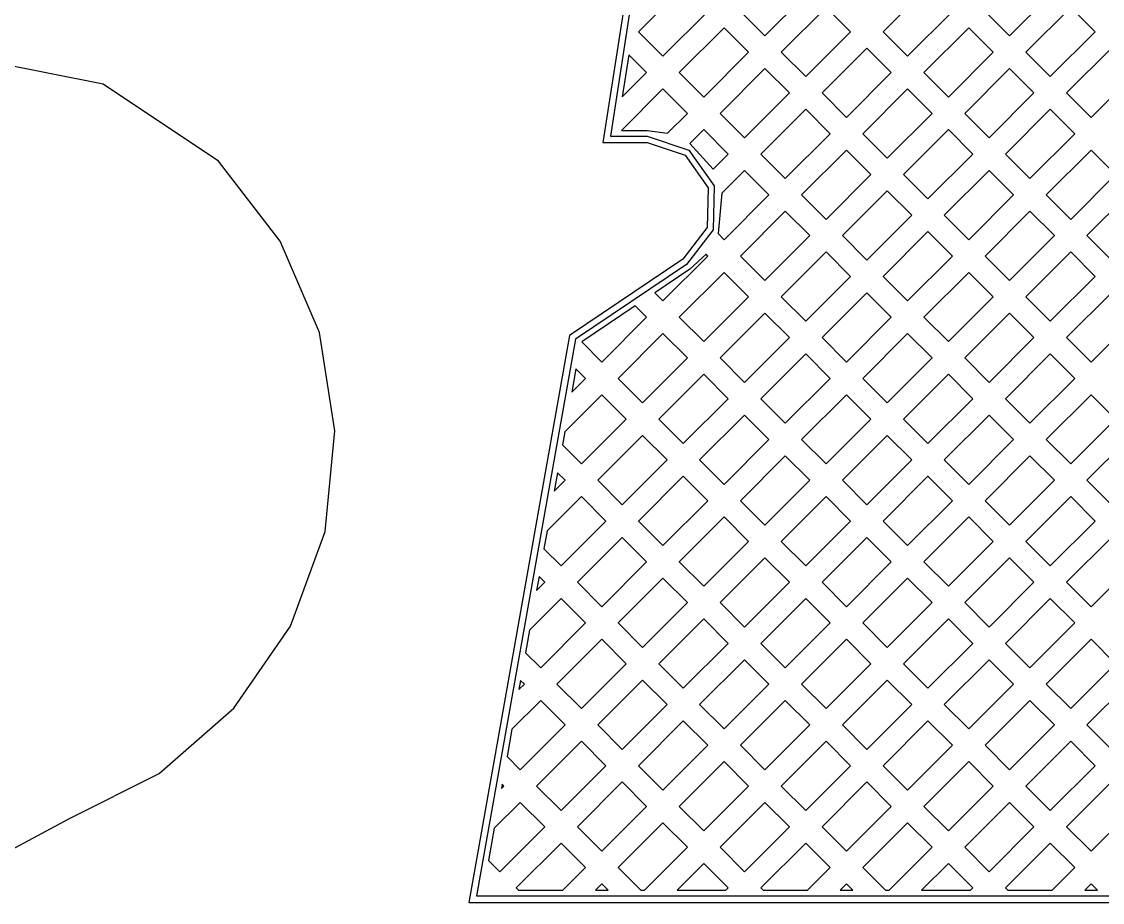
# Model space of a CAD drawing. Extents: x -211 to 2, y -103 to 318.
# Drawn here: x -107.59 to -97.59, y -32.65 to -24.51 of the extents above; entities that cross this region are included whole.
import ezdxf

# ---------------------------------------------------------------- set-up
doc = ezdxf.new("R2010")
doc.units = 0

msp = doc.modelspace()

# ---------------------------------------------------------------- linework, layer by layer
for p, q in [((-99.7794, -9.83652), (-102.214, -25.6274)), ((-99.7208, -9.84556), (-102.145, -25.5681)), ((-101.471, -24.1872), (-101.885, -24.6021)), ((-99.2078, -24.1872), (-99.6226, -24.6021)), ((-100.716, -24.6398), (-100.301, -24.225)), ((-98.4536, -24.6398), (-98.0387, -24.225)), ((-100.151, -24.3758), (-100.565, -24.7906)), ((-99.9243, -24.6021), (-100.151, -24.3758)), ((-97.8879, -24.3758), (-98.3027, -24.7906)), ((-97.6616, -24.6021), (-97.8879, -24.3758)), ((-101.659, -24.8283), (-101.244, -24.4135)), ((-100.943, -24.4135), (-100.716, -24.6398)), ((-99.3964, -24.8283), (-98.9815, -24.4135)), ((-98.6798, -24.4135), (-98.4536, -24.6398)), ((-101.093, -24.5644), (-101.508, -24.9792)), ((-100.867, -24.7906), (-101.093, -24.5644)), ((-98.8307, -24.5644), (-99.2455, -24.9792)), ((-98.6044, -24.7906), (-98.8307, -24.5644)), ((-98.8307, -24.5644), (-98.8307, -24.5644)), ((-101.885, -24.6021), (-101.659, -24.8283)), ((-100.339, -25.0169), (-99.9243, -24.6021)), ((-99.9243, -24.6021), (-99.9243, -24.6021)), ((-99.6226, -24.6021), (-99.3964, -24.8283)), ((-98.0764, -25.0169), (-97.6616, -24.6021)), ((-101.282, -25.2055), (-100.867, -24.7906)), ((-100.867, -24.7906), (-100.867, -24.7906)), ((-100.565, -24.7906), (-100.339, -25.0169)), ((-99.7735, -24.7529), (-100.188, -25.1678)), ((-99.5472, -24.9792), (-99.7735, -24.7529)), ((-99.0192, -25.2055), (-98.6044, -24.7906)), ((-98.3027, -24.7906), (-98.0764, -25.0169)), ((-97.5107, -24.7529), (-97.9256, -25.1678)), ((-106.835762, -25.087121), (-108.093, -24.8359)), ((-101.975, -24.8137), (-102.036, -25.205)), ((-101.81, -24.9792), (-101.975, -24.8137)), ((-102.036, -25.205), (-101.81, -24.9792)), ((-101.81, -24.9792), (-101.81, -24.9792)), ((-101.508, -24.9792), (-101.282, -25.2055)), ((-100.716, -24.9415), (-101.131, -25.3563)), ((-100.49, -25.1678), (-100.716, -24.9415)), ((-99.962, -25.394), (-99.5472, -24.9792)), ((-99.5472, -24.9792), (-99.5472, -24.9792)), ((-99.2455, -24.9792), (-99.0192, -25.2055)), ((-98.4536, -24.9415), (-98.8684, -25.3563)), ((-98.2273, -25.1678), (-98.4536, -24.9415)), ((-98.4536, -24.9415), (-98.4536, -24.9415)), ((-97.6993, -25.394), (-97.2845, -24.9792)), ((-105.77, -25.7998), (-106.835762, -25.087121)), ((-101.659, -25.13), (-102.044, -25.5152)), ((-101.433, -25.3563), (-101.659, -25.13)), ((-100.905, -25.5826), (-100.49, -25.1678)), ((-100.49, -25.1678), (-100.49, -25.1678)), ((-100.188, -25.1678), (-99.962, -25.394)), ((-99.3964, -25.13), (-99.8112, -25.5449)), ((-99.1701, -25.3563), (-99.3964, -25.13)), ((-98.6421, -25.5826), (-98.2273, -25.1678)), ((-97.9256, -25.1678), (-97.6993, -25.394)), ((-101.617, -25.5406), (-101.433, -25.3563)), ((-101.433, -25.3563), (-101.433, -25.3563)), ((-101.131, -25.3563), (-100.905, -25.5826)), ((-100.339, -25.3186), (-100.754, -25.7334)), ((-100.113, -25.5449), (-100.339, -25.3186)), ((-99.5849, -25.7712), (-99.1701, -25.3563)), ((-99.1701, -25.3563), (-99.1701, -25.3563)), ((-98.8684, -25.3563), (-98.6421, -25.5826)), ((-98.0764, -25.3186), (-98.4913, -25.7334)), ((-97.8502, -25.5449), (-98.0764, -25.3186)), ((-98.0764, -25.3186), (-98.0764, -25.3186)), ((-102.145, -25.5681), (-101.804, -25.5681)), ((-102.044, -25.5152), (-101.804, -25.5152)), ((-101.804, -25.5152), (-101.617, -25.5406)), ((-101.804, -25.5681), (-101.418427, -25.695415)), ((-101.282, -25.5072), (-101.411, -25.6359)), ((-101.056, -25.7334), (-101.282, -25.5072)), ((-100.528, -25.9597), (-100.113, -25.5449)), ((-100.113, -25.5449), (-100.113, -25.5449)), ((-99.8112, -25.5449), (-99.5849, -25.7712)), ((-99.0192, -25.5072), (-99.4341, -25.922)), ((-98.793, -25.7334), (-99.0192, -25.5072)), ((-98.265, -25.9597), (-97.8502, -25.5449)), ((-102.214, -25.6274), (-101.804, -25.6274)), ((-101.804, -25.6274), (-101.453668, -25.743023)), ((-101.411, -25.6359), (-101.194, -25.8713)), ((-101.453668, -25.743023), (-101.240842, -26.044364)), ((-101.418427, -25.695415), (-101.184219, -26.02711)), ((-101.194, -25.8713), (-101.056, -25.7334)), ((-101.056, -25.7334), (-101.056, -25.7334)), ((-100.754, -25.7334), (-100.528, -25.9597)), ((-99.962, -25.6957), (-100.377, -26.1106)), ((-99.7358, -25.922), (-99.962, -25.6957)), ((-99.2078, -26.1483), (-98.793, -25.7334)), ((-98.793, -25.7334), (-98.793, -25.7334)), ((-98.4913, -25.7334), (-98.265, -25.9597)), ((-97.6993, -25.6957), (-98.1141, -26.1106)), ((-97.473, -25.922), (-97.6993, -25.6957)), ((-97.6993, -25.6957), (-97.6993, -25.6957)), ((-105.198461, -26.538952), (-105.77, -25.7998)), ((-100.905, -25.8843), (-101.114, -26.0931)), ((-100.679, -26.1106), (-100.905, -25.8843)), ((-98.6421, -25.8843), (-99.057, -26.2991)), ((-98.4158, -26.1106), (-98.6421, -25.8843)), ((-100.151, -26.3368), (-99.7358, -25.922)), ((-99.7358, -25.922), (-99.7358, -25.922)), ((-99.4341, -25.922), (-99.2078, -26.1483)), ((-97.8879, -26.3368), (-97.473, -25.922)), ((-101.240842, -26.044364), (-101.249022, -26.413192)), ((-101.184219, -26.02711), (-101.193258, -26.433059)), ((-99.5849, -26.0729), (-99.9998, -26.4877)), ((-99.3587, -26.2991), (-99.5849, -26.0729)), ((-97.3222, -26.0729), (-97.737, -26.4877)), ((-101.114, -26.0931), (-101.15, -26.469)), ((-101.114, -26.0931), (-101.114, -26.0931)), ((-101.093, -26.5254), (-100.679, -26.1106)), ((-100.377, -26.1106), (-100.151, -26.3368)), ((-98.8307, -26.5254), (-98.4158, -26.1106)), ((-98.4158, -26.1106), (-98.4158, -26.1106)), ((-98.1141, -26.1106), (-97.8879, -26.3368)), ((-100.528, -26.2614), (-100.943, -26.6763)), ((-100.301, -26.4877), (-100.528, -26.2614)), ((-100.528, -26.2614), (-100.528, -26.2614)), ((-98.265, -26.2614), (-98.6798, -26.6763)), ((-98.0387, -26.4877), (-98.265, -26.2614)), ((-99.7735, -26.714), (-99.3587, -26.2991)), ((-99.3587, -26.2991), (-99.3587, -26.2991)), ((-99.057, -26.2991), (-98.8307, -26.5254)), ((-101.249022, -26.413192), (-101.475, -26.7048)), ((-101.193258, -26.433059), (-101.442, -26.754)), ((-101.15, -26.469), (-101.093, -26.5254)), ((-100.716, -26.9025), (-100.301, -26.4877)), ((-99.9998, -26.4877), (-99.7735, -26.714)), ((-99.2078, -26.45), (-99.6226, -26.8648)), ((-98.9815, -26.6763), (-99.2078, -26.45)), ((-98.4536, -26.9025), (-98.0387, -26.4877)), ((-98.0387, -26.4877), (-98.0387, -26.4877)), ((-97.737, -26.4877), (-97.5107, -26.714)), ((-104.835301, -27.384378), (-105.198461, -26.538952)), ((-101.659, -27.0911), (-101.244, -26.6763)), ((-101.261, -26.6597), (-101.412, -26.7978)), ((-101.244, -26.6763), (-101.261, -26.6597)), ((-100.943, -26.6763), (-100.716, -26.9025)), ((-100.151, -26.6385), (-100.565, -27.0534)), ((-99.9243, -26.8648), (-100.151, -26.6385)), ((-100.151, -26.6385), (-100.151, -26.6385)), ((-99.3964, -27.0911), (-98.9815, -26.6763)), ((-98.9815, -26.6763), (-98.9815, -26.6763)), ((-98.6798, -26.6763), (-98.4536, -26.9025)), ((-97.8879, -26.6385), (-98.3027, -27.0534)), ((-97.6616, -26.8648), (-97.8879, -26.6385)), ((-101.475, -26.7048), (-102.523, -27.4112)), ((-101.442, -26.754), (-102.469, -27.4464)), ((-101.412, -26.7978), (-101.735, -27.0153)), ((-101.093, -26.8271), (-101.508, -27.2419)), ((-101.412, -26.7978), (-101.412, -26.7978)), ((-100.867, -27.0534), (-101.093, -26.8271)), ((-101.093, -26.8271), (-101.093, -26.8271)), ((-100.339, -27.2797), (-99.9243, -26.8648)), ((-99.6226, -26.8648), (-99.3964, -27.0911)), ((-98.8307, -26.8271), (-99.2455, -27.2419)), ((-98.6044, -27.0534), (-98.8307, -26.8271)), ((-98.0764, -27.2797), (-97.6616, -26.8648)), ((-97.6616, -26.8648), (-97.6616, -26.8648)), ((-101.735, -27.0153), (-101.659, -27.0911)), ((-101.282, -27.4682), (-100.867, -27.0534)), ((-100.565, -27.0534), (-100.339, -27.2797)), ((-99.7735, -27.0157), (-100.188, -27.4305)), ((-99.5472, -27.2419), (-99.7735, -27.0157)), ((-99.7735, -27.0157), (-99.7735, -27.0157)), ((-99.0192, -27.4682), (-98.6044, -27.0534)), ((-98.6044, -27.0534), (-98.6044, -27.0534)), ((-98.3027, -27.0534), (-98.0764, -27.2797)), ((-97.5107, -27.0157), (-97.9256, -27.4305)), ((-101.915, -27.1368), (-102.411, -27.4708)), ((-101.81, -27.2419), (-101.915, -27.1368)), ((-102.225, -27.6568), (-101.81, -27.2419)), ((-101.81, -27.2419), (-101.81, -27.2419)), ((-101.508, -27.2419), (-101.282, -27.4682)), ((-100.716, -27.2042), (-101.131, -27.6191)), ((-100.49, -27.4305), (-100.716, -27.2042)), ((-100.716, -27.2042), (-100.716, -27.2042)), ((-99.962, -27.6568), (-99.5472, -27.2419)), ((-99.2455, -27.2419), (-99.0192, -27.4682)), ((-98.4536, -27.2042), (-98.8684, -27.6191)), ((-98.2273, -27.4305), (-98.4536, -27.2042)), ((-97.6993, -27.6568), (-97.2845, -27.2419)), ((-104.692819, -28.293404), (-104.835301, -27.384378)), ((-102.523, -27.4112), (-103.455, -32.6548)), ((-102.469, -27.4464), (-103.384, -32.5955)), ((-102.411, -27.4708), (-102.225, -27.6568)), ((-101.659, -27.3928), (-102.074, -27.8076)), ((-101.433, -27.6191), (-101.659, -27.3928)), ((-100.905, -27.8453), (-100.49, -27.4305)), ((-100.188, -27.4305), (-99.962, -27.6568)), ((-99.3964, -27.3928), (-99.8112, -27.8076)), ((-99.1701, -27.6191), (-99.3964, -27.3928)), ((-99.3964, -27.3928), (-99.3964, -27.3928)), ((-98.6421, -27.8453), (-98.2273, -27.4305)), ((-98.2273, -27.4305), (-98.2273, -27.4305)), ((-97.9256, -27.4305), (-97.6993, -27.6568)), ((-100.339, -27.5813), (-100.754, -27.9962)), ((-100.113, -27.8076), (-100.339, -27.5813)), ((-100.339, -27.5813), (-100.339, -27.5813)), ((-98.0764, -27.5813), (-98.4913, -27.9962)), ((-97.8502, -27.8076), (-98.0764, -27.5813)), ((-101.848, -28.0339), (-101.433, -27.6191)), ((-101.433, -27.6191), (-101.433, -27.6191)), ((-101.131, -27.6191), (-100.905, -27.8453)), ((-99.5849, -28.0339), (-99.1701, -27.6191)), ((-98.8684, -27.6191), (-98.6421, -27.8453)), ((-102.464, -27.7193), (-102.502, -27.9341)), ((-102.376, -27.8076), (-102.464, -27.7193)), ((-101.282, -27.7699), (-101.697, -28.1847)), ((-101.056, -27.9962), (-101.282, -27.7699)), ((-99.0192, -27.7699), (-99.4341, -28.1847)), ((-98.793, -27.9962), (-99.0192, -27.7699)), ((-99.0192, -27.7699), (-99.0192, -27.7699)), ((-102.502, -27.9341), (-102.376, -27.8076)), ((-102.376, -27.8076), (-102.376, -27.8076)), ((-102.074, -27.8076), (-101.848, -28.0339)), ((-100.528, -28.2225), (-100.113, -27.8076)), ((-99.8112, -27.8076), (-99.5849, -28.0339)), ((-98.265, -28.2225), (-97.8502, -27.8076)), ((-97.8502, -27.8076), (-97.8502, -27.8076)), ((-102.225, -27.9585), (-102.567, -28.301)), ((-101.999, -28.1847), (-102.225, -27.9585)), ((-99.962, -27.9585), (-100.377, -28.3733)), ((-99.7358, -28.1847), (-99.962, -27.9585)), ((-99.962, -27.9585), (-99.962, -27.9585)), ((-97.6993, -27.9585), (-98.1141, -28.3733)), ((-97.473, -28.1847), (-97.6993, -27.9585)), ((-101.471, -28.411), (-101.056, -27.9962)), ((-101.056, -27.9962), (-101.056, -27.9962)), ((-100.754, -27.9962), (-100.528, -28.2225)), ((-99.2078, -28.411), (-98.793, -27.9962)), ((-98.4913, -27.9962), (-98.265, -28.2225)), ((-102.413, -28.5996), (-101.999, -28.1847)), ((-101.697, -28.1847), (-101.471, -28.411)), ((-100.905, -28.147), (-101.32, -28.5619)), ((-100.679, -28.3733), (-100.905, -28.147)), ((-100.151, -28.5996), (-99.7358, -28.1847)), ((-99.4341, -28.1847), (-99.2078, -28.411)), ((-98.6421, -28.147), (-99.057, -28.5619)), ((-98.4158, -28.3733), (-98.6421, -28.147)), ((-98.6421, -28.147), (-98.6421, -28.147)), ((-97.8879, -28.5996), (-97.473, -28.1847)), ((-104.783314, -29.223358), (-104.692819, -28.293404)), ((-102.567, -28.301), (-102.589, -28.4238)), ((-102.567, -28.301), (-102.567, -28.301)), ((-101.848, -28.3356), (-102.263, -28.7504)), ((-101.621, -28.5619), (-101.848, -28.3356)), ((-101.848, -28.3356), (-101.848, -28.3356)), ((-101.093, -28.7881), (-100.679, -28.3733)), ((-100.679, -28.3733), (-100.679, -28.3733)), ((-100.377, -28.3733), (-100.151, -28.5996)), ((-99.5849, -28.3356), (-99.9998, -28.7504)), ((-99.3587, -28.5619), (-99.5849, -28.3356)), ((-99.5849, -28.3356), (-99.5849, -28.3356)), ((-98.8307, -28.7881), (-98.4158, -28.3733)), ((-98.1141, -28.3733), (-97.8879, -28.5996)), ((-97.3222, -28.3356), (-97.737, -28.7504)), ((-102.589, -28.4238), (-102.413, -28.5996)), ((-102.036, -28.9767), (-101.621, -28.5619)), ((-101.32, -28.5619), (-101.093, -28.7881)), ((-100.528, -28.5242), (-100.943, -28.939)), ((-100.301, -28.7504), (-100.528, -28.5242)), ((-99.7735, -28.9767), (-99.3587, -28.5619)), ((-99.057, -28.5619), (-98.8307, -28.7881)), ((-98.265, -28.5242), (-98.6798, -28.939)), ((-98.0387, -28.7504), (-98.265, -28.5242)), ((-98.265, -28.5242), (-98.265, -28.5242)), ((-102.635, -28.68), (-102.665, -28.8513)), ((-102.564, -28.7504), (-102.635, -28.68)), ((-102.665, -28.8513), (-102.564, -28.7504)), ((-102.564, -28.7504), (-102.564, -28.7504)), ((-102.263, -28.7504), (-102.036, -28.9767)), ((-101.471, -28.7127), (-101.885, -29.1276)), ((-101.244, -28.939), (-101.471, -28.7127)), ((-101.471, -28.7127), (-101.471, -28.7127)), ((-100.716, -29.1653), (-100.301, -28.7504)), ((-100.301, -28.7504), (-100.301, -28.7504)), ((-99.9998, -28.7504), (-99.7735, -28.9767)), ((-99.2078, -28.7127), (-99.6226, -29.1276)), ((-98.9815, -28.939), (-99.2078, -28.7127)), ((-99.2078, -28.7127), (-99.2078, -28.7127)), ((-98.4536, -29.1653), (-98.0387, -28.7504)), ((-97.737, -28.7504), (-97.5107, -28.9767)), ((-102.413, -28.9013), (-102.73, -29.2181)), ((-102.187, -29.1276), (-102.413, -28.9013)), ((-101.659, -29.3538), (-101.244, -28.939)), ((-100.943, -28.939), (-100.716, -29.1653)), ((-100.151, -28.9013), (-100.565, -29.3161)), ((-99.9243, -29.1276), (-100.151, -28.9013)), ((-99.3964, -29.3538), (-98.9815, -28.939)), ((-98.6798, -28.939), (-98.4536, -29.1653)), ((-97.8879, -28.9013), (-98.3027, -29.3161)), ((-97.6616, -29.1276), (-97.8879, -28.9013)), ((-97.8879, -28.9013), (-97.8879, -28.9013)), ((-101.093, -29.0898), (-101.508, -29.5047)), ((-100.867, -29.3161), (-101.093, -29.0898)), ((-101.093, -29.0898), (-101.093, -29.0898)), ((-98.8307, -29.0898), (-99.2455, -29.5047)), ((-98.6044, -29.3161), (-98.8307, -29.0898)), ((-98.8307, -29.0898), (-98.8307, -29.0898)), ((-102.602, -29.5424), (-102.187, -29.1276)), ((-101.885, -29.1276), (-101.659, -29.3538)), ((-100.339, -29.5424), (-99.9243, -29.1276)), ((-99.9243, -29.1276), (-99.9243, -29.1276)), ((-99.6226, -29.1276), (-99.3964, -29.3538)), ((-98.0764, -29.5424), (-97.6616, -29.1276)), ((-105.104707, -30.100688), (-104.783314, -29.223358)), ((-102.73, -29.2181), (-102.76, -29.3845)), ((-102.73, -29.2181), (-102.73, -29.2181)), ((-102.036, -29.2784), (-102.451, -29.6932)), ((-101.81, -29.5047), (-102.036, -29.2784)), ((-102.036, -29.2784), (-102.036, -29.2784)), ((-99.7735, -29.2784), (-100.188, -29.6932)), ((-99.5472, -29.5047), (-99.7735, -29.2784)), ((-97.5107, -29.2784), (-97.9256, -29.6932)), ((-102.76, -29.3845), (-102.602, -29.5424)), ((-101.282, -29.731), (-100.867, -29.3161)), ((-100.565, -29.3161), (-100.339, -29.5424)), ((-99.0192, -29.731), (-98.6044, -29.3161)), ((-98.3027, -29.3161), (-98.0764, -29.5424)), ((-100.716, -29.467), (-101.131, -29.8818)), ((-100.49, -29.6932), (-100.716, -29.467)), ((-100.716, -29.467), (-100.716, -29.467)), ((-98.4536, -29.467), (-98.8684, -29.8818)), ((-98.2273, -29.6932), (-98.4536, -29.467)), ((-98.4536, -29.467), (-98.4536, -29.467)), ((-102.225, -29.9195), (-101.81, -29.5047)), ((-101.508, -29.5047), (-101.282, -29.731)), ((-99.962, -29.9195), (-99.5472, -29.5047)), ((-99.5472, -29.5047), (-99.5472, -29.5047)), ((-99.2455, -29.5047), (-99.0192, -29.731)), ((-97.6993, -29.9195), (-97.2845, -29.5047)), ((-102.805, -29.6407), (-102.828, -29.7684)), ((-102.753, -29.6932), (-102.805, -29.6407)), ((-101.659, -29.6555), (-102.074, -30.0704)), ((-101.433, -29.8818), (-101.659, -29.6555)), ((-101.659, -29.6555), (-101.659, -29.6555)), ((-99.3964, -29.6555), (-99.8112, -30.0704)), ((-99.1701, -29.8818), (-99.3964, -29.6555)), ((-102.828, -29.7684), (-102.753, -29.6932)), ((-102.753, -29.6932), (-102.753, -29.6932)), ((-102.451, -29.6932), (-102.225, -29.9195)), ((-100.905, -30.1081), (-100.49, -29.6932)), ((-100.188, -29.6932), (-99.962, -29.9195)), ((-98.6421, -30.1081), (-98.2273, -29.6932)), ((-97.9256, -29.6932), (-97.6993, -29.9195)), ((-102.602, -29.8441), (-102.893, -30.1353)), ((-102.376, -30.0704), (-102.602, -29.8441)), ((-101.848, -30.2966), (-101.433, -29.8818)), ((-101.131, -29.8818), (-100.905, -30.1081)), ((-100.339, -29.8441), (-100.754, -30.2589)), ((-100.113, -30.0704), (-100.339, -29.8441)), ((-100.339, -29.8441), (-100.339, -29.8441)), ((-99.5849, -30.2966), (-99.1701, -29.8818)), ((-99.1701, -29.8818), (-99.1701, -29.8818)), ((-98.8684, -29.8818), (-98.6421, -30.1081)), ((-98.0764, -29.8441), (-98.4913, -30.2589)), ((-97.8502, -30.0704), (-98.0764, -29.8441)), ((-98.0764, -29.8441), (-98.0764, -29.8441)), ((-102.79, -30.4852), (-102.376, -30.0704)), ((-102.376, -30.0704), (-102.376, -30.0704)), ((-102.074, -30.0704), (-101.848, -30.2966)), ((-101.282, -30.0327), (-101.697, -30.4475)), ((-101.056, -30.2589), (-101.282, -30.0327)), ((-101.282, -30.0327), (-101.282, -30.0327)), ((-100.528, -30.4852), (-100.113, -30.0704)), ((-99.8112, -30.0704), (-99.5849, -30.2966)), ((-99.0192, -30.0327), (-99.4341, -30.4475)), ((-98.793, -30.2589), (-99.0192, -30.0327)), ((-98.265, -30.4852), (-97.8502, -30.0704)), ((-105.627002, -30.858209), (-105.104707, -30.100688)), ((-102.893, -30.1353), (-102.93, -30.3453)), ((-102.225, -30.2212), (-102.64, -30.636)), ((-101.999, -30.4475), (-102.225, -30.2212)), ((-101.471, -30.6738), (-101.056, -30.2589)), ((-100.754, -30.2589), (-100.528, -30.4852)), ((-99.962, -30.2212), (-100.377, -30.636)), ((-99.7358, -30.4475), (-99.962, -30.2212)), ((-99.962, -30.2212), (-99.962, -30.2212)), ((-99.2078, -30.6738), (-98.793, -30.2589)), ((-98.793, -30.2589), (-98.793, -30.2589)), ((-98.4913, -30.2589), (-98.265, -30.4852)), ((-97.6993, -30.2212), (-98.1141, -30.636)), ((-97.473, -30.4475), (-97.6993, -30.2212)), ((-97.6993, -30.2212), (-97.6993, -30.2212)), ((-102.93, -30.3453), (-102.79, -30.4852)), ((-102.413, -30.8623), (-101.999, -30.4475)), ((-101.999, -30.4475), (-101.999, -30.4475)), ((-101.697, -30.4475), (-101.471, -30.6738)), ((-100.905, -30.4098), (-101.32, -30.8246)), ((-100.679, -30.636), (-100.905, -30.4098)), ((-100.905, -30.4098), (-100.905, -30.4098)), ((-100.151, -30.8623), (-99.7358, -30.4475)), ((-99.4341, -30.4475), (-99.2078, -30.6738)), ((-98.6421, -30.4098), (-99.057, -30.8246)), ((-98.4158, -30.636), (-98.6421, -30.4098)), ((-97.8879, -30.8623), (-97.473, -30.4475)), ((-102.976, -30.6014), (-102.991, -30.6856)), ((-102.991, -30.6856), (-102.941, -30.636)), ((-102.941, -30.636), (-102.976, -30.6014)), ((-102.941, -30.636), (-102.941, -30.636)), ((-102.64, -30.636), (-102.413, -30.8623)), ((-101.848, -30.5983), (-102.263, -31.0132)), ((-101.621, -30.8246), (-101.848, -30.5983)), ((-101.093, -31.0509), (-100.679, -30.636)), ((-100.377, -30.636), (-100.151, -30.8623)), ((-99.5849, -30.5983), (-99.9998, -31.0132)), ((-99.3587, -30.8246), (-99.5849, -30.5983)), ((-99.5849, -30.5983), (-99.5849, -30.5983)), ((-98.8307, -31.0509), (-98.4158, -30.636)), ((-98.4158, -30.636), (-98.4158, -30.636)), ((-98.1141, -30.636), (-97.8879, -30.8623)), ((-97.3222, -30.5983), (-97.737, -31.0132)), ((-102.79, -30.7869), (-103.056, -31.0525)), ((-102.564, -31.0132), (-102.79, -30.7869)), ((-100.528, -30.7869), (-100.943, -31.2017)), ((-100.301, -31.0132), (-100.528, -30.7869)), ((-100.528, -30.7869), (-100.528, -30.7869)), ((-98.265, -30.7869), (-98.6798, -31.2017)), ((-98.0387, -31.0132), (-98.265, -30.7869)), ((-106.320625, -31.46279), (-105.627002, -30.858209)), ((-102.036, -31.2394), (-101.621, -30.8246)), ((-101.621, -30.8246), (-101.621, -30.8246)), ((-101.32, -30.8246), (-101.093, -31.0509)), ((-99.7735, -31.2394), (-99.3587, -30.8246)), ((-99.057, -30.8246), (-98.8307, -31.0509)), ((-101.471, -30.9755), (-101.885, -31.3903)), ((-101.244, -31.2017), (-101.471, -30.9755)), ((-99.2078, -30.9755), (-99.6226, -31.3903)), ((-98.9815, -31.2017), (-99.2078, -30.9755)), ((-103.056, -31.0525), (-103.101, -31.306)), ((-102.979, -31.428), (-102.564, -31.0132)), ((-102.564, -31.0132), (-102.564, -31.0132)), ((-102.263, -31.0132), (-102.036, -31.2394)), ((-100.716, -31.428), (-100.301, -31.0132)), ((-99.9998, -31.0132), (-99.7735, -31.2394)), ((-98.4536, -31.428), (-98.0387, -31.0132)), ((-98.0387, -31.0132), (-98.0387, -31.0132)), ((-97.737, -31.0132), (-97.5107, -31.2394)), ((-102.413, -31.164), (-102.828, -31.5789)), ((-102.187, -31.3903), (-102.413, -31.164)), ((-100.151, -31.164), (-100.565, -31.5789)), ((-99.9243, -31.3903), (-100.151, -31.164)), ((-100.151, -31.164), (-100.151, -31.164)), ((-97.8879, -31.164), (-98.3027, -31.5789)), ((-97.6616, -31.3903), (-97.8879, -31.164)), ((-101.659, -31.6166), (-101.244, -31.2017)), ((-101.244, -31.2017), (-101.244, -31.2017)), ((-100.943, -31.2017), (-100.716, -31.428)), ((-99.3964, -31.6166), (-98.9815, -31.2017)), ((-98.6798, -31.2017), (-98.4536, -31.428)), ((-103.101, -31.306), (-102.979, -31.428)), ((-101.093, -31.3526), (-101.508, -31.7674)), ((-100.867, -31.5789), (-101.093, -31.3526)), ((-98.8307, -31.3526), (-99.2455, -31.7674)), ((-98.6044, -31.5789), (-98.8307, -31.3526)), ((-107.156, -31.8813), (-106.320625, -31.46279)), ((-102.602, -31.8051), (-102.187, -31.3903)), ((-102.187, -31.3903), (-102.187, -31.3903)), ((-101.885, -31.3903), (-101.659, -31.6166)), ((-100.339, -31.8051), (-99.9243, -31.3903)), ((-99.6226, -31.3903), (-99.3964, -31.6166)), ((-99.6226, -31.3903), (-99.6226, -31.3903)), ((-98.0764, -31.8051), (-97.6616, -31.3903)), ((-97.6616, -31.3903), (-97.6616, -31.3903)), ((-103.147, -31.5622), (-103.154, -31.6028)), ((-103.154, -31.6028), (-103.13, -31.5789)), ((-103.13, -31.5789), (-103.147, -31.5622)), ((-103.13, -31.5789), (-103.13, -31.5789)), ((-102.828, -31.5789), (-102.602, -31.8051)), ((-102.036, -31.5411), (-102.451, -31.956)), ((-101.81, -31.7674), (-102.036, -31.5411)), ((-101.282, -31.9937), (-100.867, -31.5789)), ((-100.867, -31.5789), (-100.867, -31.5789)), ((-100.565, -31.5789), (-100.339, -31.8051)), ((-99.7735, -31.5411), (-100.188, -31.956)), ((-99.5472, -31.7674), (-99.7735, -31.5411)), ((-99.0192, -31.9937), (-98.6044, -31.5789)), ((-98.3027, -31.5789), (-98.0764, -31.8051)), ((-97.5107, -31.5411), (-97.9256, -31.956)), ((-102.979, -31.7297), (-103.219, -31.9696)), ((-102.753, -31.956), (-102.979, -31.7297)), ((-102.225, -32.1823), (-101.81, -31.7674)), ((-101.81, -31.7674), (-101.81, -31.7674)), ((-101.508, -31.7674), (-101.282, -31.9937)), ((-100.716, -31.7297), (-101.131, -32.1445)), ((-100.49, -31.956), (-100.716, -31.7297)), ((-99.962, -32.1823), (-99.5472, -31.7674)), ((-99.2455, -31.7674), (-99.0192, -31.9937)), ((-99.2455, -31.7674), (-99.2455, -31.7674)), ((-98.4536, -31.7297), (-98.8684, -32.1445)), ((-98.2273, -31.956), (-98.4536, -31.7297)), ((-97.6993, -32.1823), (-97.2845, -31.7674)), ((-108.34, -32.5212), (-107.156, -31.8813)), ((-103.219, -31.9696), (-103.272, -32.2667)), ((-103.168, -32.3708), (-102.753, -31.956)), ((-102.753, -31.956), (-102.753, -31.956)), ((-102.451, -31.956), (-102.225, -32.1823)), ((-101.659, -31.9183), (-102.074, -32.3331)), ((-101.433, -32.1445), (-101.659, -31.9183)), ((-100.905, -32.3708), (-100.49, -31.956)), ((-100.49, -31.956), (-100.49, -31.956)), ((-100.188, -31.956), (-99.962, -32.1823)), ((-100.188, -31.956), (-100.188, -31.956)), ((-99.3964, -31.9183), (-99.8112, -32.3331)), ((-99.1701, -32.1445), (-99.3964, -31.9183)), ((-98.6421, -32.3708), (-98.2273, -31.956)), ((-97.9256, -31.956), (-97.6993, -32.1823)), ((-102.602, -32.1068), (-103.017, -32.5217)), ((-102.376, -32.3331), (-102.602, -32.1068)), ((-101.831, -32.5426), (-101.433, -32.1445)), ((-101.433, -32.1445), (-101.433, -32.1445)), ((-101.131, -32.1445), (-100.905, -32.3708)), ((-100.339, -32.1068), (-100.754, -32.5217)), ((-100.113, -32.3331), (-100.339, -32.1068)), ((-99.5681, -32.5426), (-99.1701, -32.1445)), ((-98.8684, -32.1445), (-98.6421, -32.3708)), ((-98.8684, -32.1445), (-98.8684, -32.1445)), ((-98.0764, -32.1068), (-98.4913, -32.5217)), ((-97.8502, -32.3331), (-98.0764, -32.1068)), ((-103.272, -32.2667), (-103.168, -32.3708)), ((-102.585, -32.5426), (-102.376, -32.3331)), ((-102.376, -32.3331), (-102.376, -32.3331)), ((-102.074, -32.3331), (-101.864, -32.5426)), ((-101.282, -32.2954), (-101.529, -32.5426)), ((-101.056, -32.5217), (-101.282, -32.2954)), ((-100.322, -32.5426), (-100.113, -32.3331)), ((-99.8112, -32.3331), (-99.6017, -32.5426)), ((-99.8112, -32.3331), (-99.8112, -32.3331)), ((-99.0192, -32.2954), (-99.2664, -32.5426)), ((-98.793, -32.5217), (-99.0192, -32.2954)), ((-98.0596, -32.5426), (-97.8502, -32.3331)), ((-97.8502, -32.3331), (-97.8502, -32.3331)), ((-102.225, -32.484), (-102.283, -32.5426)), ((-102.166, -32.5426), (-102.225, -32.484)), ((-99.962, -32.484), (-100.021, -32.5426)), ((-99.9034, -32.5426), (-99.962, -32.484)), ((-97.6993, -32.484), (-97.7579, -32.5426)), ((-97.6407, -32.5426), (-97.6993, -32.484)), ((-103.017, -32.5217), (-102.996, -32.5426)), ((-102.996, -32.5426), (-102.585, -32.5426)), ((-102.283, -32.5426), (-102.166, -32.5426)), ((-102.166, -32.5426), (-102.166, -32.5426)), ((-101.864, -32.5426), (-101.831, -32.5426)), ((-101.529, -32.5426), (-101.077, -32.5426)), ((-101.077, -32.5426), (-101.056, -32.5217)), ((-101.056, -32.5217), (-101.056, -32.5217)), ((-100.754, -32.5217), (-100.733, -32.5426)), ((-100.733, -32.5426), (-100.322, -32.5426)), ((-100.322, -32.5426), (-100.322, -32.5426)), ((-100.021, -32.5426), (-99.9034, -32.5426)), ((-100.021, -32.5426), (-100.021, -32.5426)), ((-99.6017, -32.5426), (-99.5681, -32.5426)), ((-99.2664, -32.5426), (-98.8139, -32.5426)), ((-98.8139, -32.5426), (-98.793, -32.5217)), ((-98.8139, -32.5426), (-98.8139, -32.5426)), ((-98.4913, -32.5217), (-98.4704, -32.5426)), ((-98.4704, -32.5426), (-98.0596, -32.5426)), ((-97.7579, -32.5426), (-97.6407, -32.5426)), ((-97.7579, -32.5426), (-97.7579, -32.5426)), ((-103.455, -32.6548), (-96.1362, -32.6548)), ((-103.384, -32.5955), (-96.1362, -32.5955))]:
    msp.add_line(p, q)

doc.saveas('drawing.dxf')
